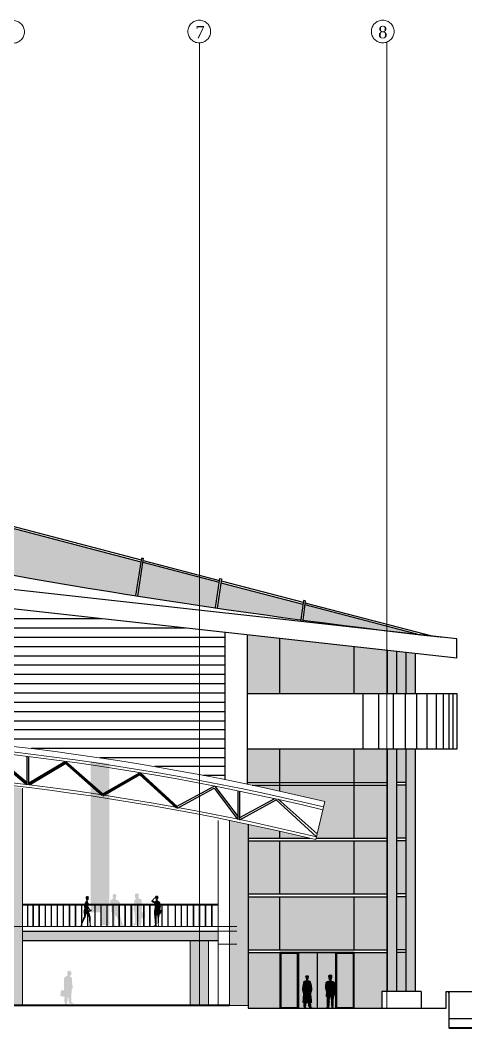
# Model space of a CAD drawing. Header units: metres. Extents: x 2330 to 2661, y 695 to 924.
# Drawn here: x 2543.1 to 2567.1, y 869.2 to 923.4 of the extents above; entities that cross this region are included whole.
import ezdxf

# ---------------------------------------------------------------- set-up
doc = ezdxf.new("R2010")
doc.units = ezdxf.units.M
doc.header["$LTSCALE"] = 20
doc.linetypes.add('ACAD_ISO02W100', pattern=[15, 12, -3])
for name, color, linetype, lineweight in [('ASD 0.70', 141, 'Continuous', 30), ('Aux4', 31, 'Continuous', 20), ('Axis', 254, 'ACAD_ISO02W100', 5), ('Columns', 30, 'Continuous', 40), ('Equipment', 22, 'Continuous', 18), ('People', 254, 'Continuous', 13)]:
    doc.layers.add(name, color=color, linetype=linetype, lineweight=lineweight)
doc.layers.add('Tree and Others', color=74, linetype='Continuous')
doc.styles.add('50TEXTO15', font='romans.shx', dxfattribs={"height": 0.15})

# ---------------------------------------------------------------- blocks, each defined once
blk = doc.blocks.new('*U3')
at = {"linetype": 'Continuous'}
for points in [[(5415, -2764), (5362, -2785), (5478, -2777)], [(5178, -3001), (5121, -3075), (5232, -3034)], [(5232, -3034), (5121, -3075), (5227, -3067)], [(5227, -3067), (5121, -3075), (5300, -3080)], [(5121, -3075), (5138, -3106), (5300, -3080)], [(5300, -3080), (5138, -3106), (5301, -3087)], [(5301, -3087), (5138, -3106), (5615, -3137)], [(5138, -3106), (5166, -3132), (5615, -3137)], [(5166, -3132), (5282, -3190), (5615, -3137)], [(5257, -2913), (5178, -3001), (5262, -2915)], [(5262, -2915), (5178, -3001), (5293, -2935)], [(5293, -2935), (5178, -3001), (5296, -2942)], [(5296, -2942), (5178, -3001), (5232, -3034)], [(5293, -2881), (5262, -2915), (5333, -2885)], [(5333, -2885), (5262, -2915), (5314, -2908)], [(5314, -2908), (5262, -2915), (5333, -2915)], [(5262, -2915), (5293, -2935), (5333, -2915)], [(5290, -3207), (5278, -3280), (5652, -3368)], [(5278, -3280), (5308, -3323), (5652, -3368)], [(5615, -3137), (5282, -3190), (5652, -3368)], [(5282, -3190), (5290, -3207), (5652, -3368)], [(5323, -2869), (5293, -2881), (5332, -2870)], [(5332, -2870), (5293, -2881), (5333, -2878)], [(5333, -2878), (5293, -2881), (5333, -2885)], [(5333, -2915), (5293, -2935), (5311, -2927)], [(5344, -3062), (5301, -3087), (5557, -3079)], [(5557, -3079), (5301, -3087), (5615, -3137)], [(5333, -2915), (5311, -2927), (5334, -2921)], [(5362, -2785), (5332, -2840), (5508, -2824)], [(5508, -2824), (5332, -2840), (5524, -2894)], [(5332, -2840), (5333, -2878), (5524, -2894)], [(5333, -2878), (5333, -2885), (5524, -2894)], [(5333, -2885), (5333, -2911), (5524, -2894)], [(5333, -2885), (5333, -2885), (5524, -2894)], [(5524, -2894), (5333, -2911), (5487, -2944)], [(5333, -2911), (5349, -2942), (5363, -2942)], [(5333, -2911), (5363, -2942), (5487, -2944)], [(5379, -3046), (5344, -3062), (5488, -3051)], [(5488, -3051), (5344, -3062), (5557, -3079)], [(5478, -2777), (5362, -2785), (5508, -2824)], [(5363, -2942), (5371, -2983), (5487, -2944)], [(5487, -2944), (5371, -2983), (5478, -2984)], [(5371, -2983), (5393, -3001), (5478, -2984)], [(5482, -3025), (5379, -3046), (5488, -3051)], [(5382, -3025), (5379, -3046), (5482, -3025)], [(5391, -3022), (5382, -3025), (5482, -3025)], [(5393, -3001), (5391, -3022), (5465, -3003)], [(5465, -3003), (5391, -3022), (5471, -3021)], [(5471, -3021), (5391, -3022), (5482, -3025)], [(5478, -2984), (5393, -3001), (5465, -3003)], [(5524, -2894), (5487, -2944), (5500, -2949)], [(5277, -3602), (5269, -3843), (5671, -3704)], [(5671, -3704), (5269, -3843), (5593, -3798)], [(5593, -3798), (5269, -3843), (5590, -3841)], [(5590, -3841), (5269, -3843), (5572, -3844)], [(5269, -3843), (5296, -3851), (5572, -3844)], [(5309, -3438), (5277, -3602), (5627, -3501)], [(5627, -3501), (5277, -3602), (5628, -3554)], [(5628, -3554), (5277, -3602), (5671, -3704)], [(5572, -3844), (5296, -3851), (5451, -3858)], [(5296, -3851), (5409, -3861), (5451, -3858)], [(5296, -3851), (5301, -4027), (5409, -3861)], [(5409, -3861), (5301, -4027), (5394, -4013)], [(5308, -3323), (5309, -3438), (5652, -3368)], [(5652, -3368), (5309, -3438), (5638, -3434)], [(5638, -3434), (5309, -3438), (5627, -3501)], [(5451, -3858), (5409, -3861), (5435, -3863)], [(5572, -3844), (5451, -3858), (5556, -3958)], [(5451, -3858), (5469, -4008), (5556, -3958)], [(5671, -3704), (5593, -3798), (5658, -3730)], [(5658, -3730), (5593, -3798), (5615, -3800)], [(5629, -3534), (5628, -3554), (5669, -3552)], [(5669, -3552), (5628, -3554), (5671, -3704)], [(5296, -4401), (5266, -4426), (5379, -4409)], [(5379, -4409), (5266, -4426), (5376, -4434)], [(5323, -4367), (5296, -4401), (5373, -4393)], [(5373, -4393), (5296, -4401), (5379, -4397)], [(5379, -4397), (5296, -4401), (5379, -4409)], [(5394, -4013), (5301, -4027), (5387, -4051)], [(5301, -4027), (5312, -4073), (5387, -4051)], [(5387, -4051), (5312, -4073), (5398, -4125)], [(5312, -4073), (5323, -4367), (5398, -4125)], [(5398, -4125), (5323, -4367), (5392, -4208)], [(5392, -4208), (5323, -4367), (5366, -4324)], [(5366, -4324), (5323, -4367), (5373, -4393)], [(5556, -3958), (5469, -4008), (5554, -4011)], [(5469, -4008), (5471, -4064), (5554, -4011)], [(5554, -4011), (5471, -4064), (5548, -4101)], [(5471, -4064), (5473, -4112), (5548, -4101)], [(5484, -4404), (5471, -4447), (5557, -4449)], [(5548, -4101), (5473, -4112), (5553, -4203)], [(5473, -4112), (5473, -4184), (5553, -4203)], [(5473, -4184), (5482, -4304), (5553, -4203)], [(5553, -4203), (5482, -4304), (5533, -4341)], [(5482, -4304), (5489, -4366), (5533, -4341)], [(5489, -4366), (5484, -4404), (5536, -4384)], [(5536, -4384), (5484, -4404), (5557, -4449)], [(5533, -4341), (5489, -4366), (5536, -4384)], [(5266, -4426), (5206, -4458), (5342, -4449)], [(5342, -4449), (5206, -4458), (5311, -4451)], [(5311, -4451), (5206, -4458), (5291, -4474)], [(5206, -4458), (5206, -4473), (5291, -4474)], [(5206, -4473), (5266, -4479), (5291, -4474)], [(5266, -4426), (5342, -4449), (5376, -4434)], [(5342, -4449), (5341, -4474), (5349, -4476)], [(5341, -4474), (5344, -4476), (5349, -4476)], [(5376, -4434), (5342, -4449), (5349, -4476)], [(5471, -4447), (5487, -4479), (5557, -4449)], [(5557, -4449), (5487, -4479), (5549, -4475)]]:
    blk.add_solid(points, dxfattribs=at)
blk = doc.blocks.new('*U5')
at = {"linetype": 'Continuous'}
for points in [[(2754, -5490), (2743, -5569), (2958, -5514)], [(2958, -5514), (2743, -5569), (3047, -5703)], [(2809, -5357), (2754, -5490), (2960, -5361)], [(2960, -5361), (2754, -5490), (3002, -5462)], [(3002, -5462), (2754, -5490), (2986, -5488)], [(2986, -5488), (2754, -5490), (2958, -5514)], [(2846, -5280), (2809, -5357), (2854, -5281)], [(2854, -5281), (2809, -5357), (2934, -5291)], [(2934, -5291), (2809, -5357), (2960, -5361)], [(2841, -5079), (2826, -5099), (2993, -5100)], [(2826, -5099), (2828, -5158), (2993, -5100)], [(2993, -5100), (2828, -5158), (2987, -5104)], [(2987, -5104), (2828, -5158), (2987, -5130)], [(2987, -5130), (2828, -5158), (2982, -5138)], [(2982, -5138), (2828, -5158), (2989, -5152)], [(2989, -5152), (2828, -5158), (2978, -5237)], [(2828, -5158), (2872, -5243), (2978, -5237)], [(2855, -5066), (2841, -5079), (2996, -5070)], [(2996, -5070), (2841, -5079), (2993, -5100)], [(2872, -5243), (2854, -5281), (2945, -5245)], [(2945, -5245), (2854, -5281), (2934, -5291)], [(2901, -5041), (2855, -5066), (2950, -5054)], [(2950, -5054), (2855, -5066), (2996, -5070)], [(2978, -5237), (2872, -5243), (2945, -5245)], [(2968, -5054), (2950, -5054), (2996, -5070)], [(2740, -5875), (2731, -5923), (3045, -5916)], [(3045, -5916), (2731, -5923), (3033, -5920)], [(3033, -5920), (2731, -5923), (2903, -5939)], [(2731, -5923), (2745, -5926), (2878, -5939)], [(2731, -5923), (2878, -5939), (2903, -5939)], [(2738, -5759), (2734, -5840), (2984, -5767)], [(2984, -5767), (2734, -5840), (2997, -5831)], [(2997, -5831), (2734, -5840), (3020, -5873)], [(2734, -5840), (2740, -5875), (3020, -5873)], [(2769, -5657), (2738, -5759), (2957, -5673)], [(2957, -5673), (2738, -5759), (2984, -5767)], [(3020, -5873), (2740, -5875), (3045, -5916)], [(2743, -5569), (2769, -5657), (2957, -5673)], [(2743, -5569), (2957, -5673), (3047, -5703)], [(2745, -5926), (2749, -5970), (2878, -5939)], [(2878, -5939), (2749, -5970), (2833, -6097)], [(2749, -5970), (2749, -6076), (2833, -6097)], [(3033, -5920), (2903, -5939), (3057, -6001)], [(2903, -5939), (2999, -6123), (3057, -6001)], [(2957, -5673), (2981, -5703), (3047, -5703)], [(2981, -5703), (3004, -5730), (3042, -5709)], [(2981, -5703), (2998, -5734), (3004, -5730)], [(3047, -5703), (2981, -5703), (3042, -5709)], [(3014, -5754), (2984, -5767), (3143, -5790)], [(2984, -5767), (2997, -5831), (3143, -5790)], [(3143, -5790), (2997, -5831), (3008, -5833)], [(2997, -5831), (3003, -5835), (3008, -5833)], [(3057, -6001), (2999, -6123), (3083, -6109)], [(3042, -5709), (3004, -5730), (3067, -5733)], [(3004, -5730), (3014, -5754), (3067, -5733)], [(3067, -5733), (3014, -5754), (3143, -5790)], [(3112, -5710), (3067, -5733), (3143, -5790)], [(2594, -6476), (2575, -6533), (2609, -6500)], [(2609, -6500), (2575, -6533), (2580, -6537)], [(2608, -6454), (2594, -6476), (2659, -6473)], [(2659, -6473), (2594, -6476), (2660, -6475)], [(2660, -6475), (2594, -6476), (2609, -6500)], [(2614, -6454), (2608, -6454), (2659, -6473)], [(2660, -6475), (2609, -6500), (2672, -6535)], [(2609, -6500), (2627, -6520), (2672, -6535)], [(2647, -6389), (2614, -6454), (2676, -6418)], [(2676, -6418), (2614, -6454), (2659, -6473)], [(2627, -6520), (2648, -6567), (2672, -6535)], [(2679, -6238), (2647, -6389), (2676, -6418)], [(2803, -6146), (2679, -6238), (2676, -6418)], [(2707, -6143), (2679, -6238), (2803, -6146)], [(2749, -6076), (2707, -6143), (2833, -6097)], [(2833, -6097), (2707, -6143), (2818, -6133)], [(2818, -6133), (2707, -6143), (2803, -6146)], [(2999, -6123), (2993, -6201), (3079, -6175)], [(3079, -6175), (2993, -6201), (3079, -6409)], [(2993, -6201), (3000, -6269), (3079, -6409)], [(3083, -6109), (2999, -6123), (3079, -6175)], [(3000, -6269), (3031, -6417), (3079, -6409)], [(3036, -6485), (3026, -6521), (3086, -6491)], [(3086, -6491), (3026, -6521), (3095, -6494)], [(3095, -6494), (3026, -6521), (3099, -6502)], [(3099, -6502), (3026, -6521), (3119, -6545)], [(3026, -6521), (3026, -6530), (3119, -6545)], [(3026, -6530), (3057, -6535), (3119, -6545)], [(3079, -6409), (3031, -6417), (3086, -6491)], [(3031, -6417), (3036, -6485), (3086, -6491)], [(2672, -6535), (2648, -6567), (2712, -6566)], [(2712, -6566), (2648, -6567), (2712, -6575)], [(2648, -6567), (2669, -6571), (2712, -6575)], [(3057, -6535), (3095, -6572), (3119, -6545)], [(3119, -6545), (3095, -6572), (3167, -6569)], [(3167, -6569), (3095, -6572), (3168, -6578)], [(3095, -6572), (3132, -6576), (3168, -6578)]]:
    blk.add_solid(points, dxfattribs=at)
blk = doc.blocks.new('*U2')
at = {"linetype": 'Continuous'}
for points in [[(8832, -3251), (8815, -3289), (8956, -3265)], [(8956, -3265), (8815, -3289), (8961, -3314)], [(8815, -3289), (8821, -3322), (8961, -3314)], [(8961, -3314), (8821, -3322), (8954, -3352)], [(8821, -3322), (8824, -3350), (8954, -3352)], [(8877, -3232), (8832, -3251), (8937, -3240)], [(8937, -3240), (8832, -3251), (8956, -3265)], [(8729, -3501), (8710, -3655), (9100, -3641)], [(9100, -3641), (8710, -3655), (9101, -3725)], [(8710, -3655), (8721, -3719), (9101, -3725)], [(8773, -3458), (8729, -3501), (9012, -3461)], [(9012, -3461), (8729, -3501), (9064, -3497)], [(9064, -3497), (8729, -3501), (9100, -3641)], [(8844, -3440), (8773, -3458), (8938, -3441)], [(8938, -3441), (8773, -3458), (9012, -3461)], [(8824, -3350), (8828, -3368), (8954, -3352)], [(8954, -3352), (8828, -3368), (8941, -3394)], [(8828, -3368), (8843, -3400), (8941, -3394)], [(8941, -3394), (8843, -3400), (8924, -3413)], [(8843, -3400), (8869, -3422), (8924, -3413)], [(8845, -3425), (8844, -3440), (8938, -3441)], [(8869, -3422), (8845, -3425), (8938, -3441)], [(8924, -3413), (8869, -3422), (8938, -3441)], [(8721, -3719), (8735, -3752), (9101, -3725)], [(9101, -3725), (8735, -3752), (9087, -3865)], [(8735, -3752), (8747, -3807), (9087, -3865)], [(8747, -3807), (8740, -3972), (9087, -3865)], [(9087, -3865), (8740, -3972), (9081, -3868)], [(9081, -3868), (8740, -3972), (9088, -3887)], [(9088, -3887), (8740, -3972), (9028, -3926)], [(9028, -3926), (8740, -3972), (8891, -3979)], [(8740, -3972), (8766, -3977), (8891, -3979)], [(8766, -3977), (8880, -3983), (8891, -3979)], [(8766, -3977), (8771, -4088), (8880, -3983)], [(8880, -3983), (8771, -4088), (8887, -3984)], [(8887, -3984), (8771, -4088), (8874, -4079)], [(9028, -3926), (8891, -3979), (9009, -4044)], [(8891, -3979), (8911, -4074), (9009, -4044)], [(9088, -3887), (9028, -3926), (9080, -3926)], [(8737, -4337), (8682, -4358), (8858, -4343)], [(8858, -4343), (8682, -4358), (8852, -4368)], [(8780, -4308), (8737, -4337), (8855, -4317)], [(8855, -4317), (8737, -4337), (8859, -4319)], [(8859, -4319), (8737, -4337), (8861, -4328)], [(8861, -4328), (8737, -4337), (8858, -4343)], [(8771, -4119), (8768, -4302), (8877, -4149)], [(8877, -4149), (8768, -4302), (8873, -4201)], [(8873, -4201), (8768, -4302), (8864, -4293)], [(8864, -4293), (8768, -4302), (8855, -4317)], [(8768, -4302), (8780, -4308), (8855, -4317)], [(8874, -4079), (8771, -4088), (8876, -4102)], [(8771, -4088), (8771, -4119), (8876, -4102)], [(8876, -4102), (8771, -4119), (8877, -4149)], [(9009, -4044), (8911, -4074), (9007, -4079)], [(8911, -4074), (8913, -4108), (9007, -4079)], [(9007, -4079), (8913, -4108), (9002, -4134)], [(8913, -4108), (8916, -4138), (9002, -4134)], [(8925, -4322), (8913, -4348), (9010, -4352)], [(9002, -4134), (8916, -4138), (9007, -4197)], [(8916, -4138), (8916, -4183), (9007, -4197)], [(8916, -4183), (8931, -4298), (9007, -4197)], [(8916, -4183), (8922, -4299), (8931, -4298)], [(8931, -4298), (8925, -4322), (9003, -4299)], [(9003, -4299), (8925, -4322), (8991, -4311)], [(8991, -4311), (8925, -4322), (9010, -4352)], [(9007, -4197), (8931, -4298), (9003, -4299)], [(8682, -4358), (8682, -4366), (8761, -4367)], [(8682, -4358), (8761, -4367), (8824, -4367)], [(8682, -4358), (8824, -4367), (8852, -4368)], [(8682, -4366), (8738, -4370), (8761, -4367)], [(8761, -4367), (8773, -4368), (8824, -4367)], [(8824, -4367), (8773, -4368), (8824, -4370)], [(8824, -4367), (8827, -4368), (8852, -4368)], [(8913, -4348), (8928, -4367), (9010, -4352)], [(9010, -4352), (8928, -4367), (9002, -4368)]]:
    blk.add_solid(points, dxfattribs=at)
blk = doc.blocks.new('*U4')
at = {"linetype": 'Continuous'}
for points in [[(8057, -2615), (8055, -2656), (8225, -2638)], [(8225, -2638), (8055, -2656), (8225, -2698)], [(8089, -2608), (8057, -2615), (8225, -2638)], [(8138, -2606), (8089, -2608), (8225, -2638)], [(7885, -3172), (7858, -3348), (8409, -3383)], [(7936, -2911), (7885, -3172), (8356, -3028)], [(8356, -3028), (7885, -3172), (8386, -3149)], [(8386, -3149), (7885, -3172), (8409, -3383)], [(8064, -2879), (7936, -2911), (8314, -2907)], [(8314, -2907), (7936, -2911), (8356, -3028)], [(8003, -2676), (8002, -2686), (8225, -2698)], [(8002, -2686), (8045, -2701), (8225, -2698)], [(8016, -2665), (8003, -2676), (8225, -2698)], [(8055, -2656), (8016, -2665), (8225, -2698)], [(8225, -2698), (8045, -2701), (8215, -2703)], [(8045, -2701), (8048, -2772), (8215, -2703)], [(8215, -2703), (8048, -2772), (8223, -2729)], [(8223, -2729), (8048, -2772), (8221, -2750)], [(8221, -2750), (8048, -2772), (8210, -2770)], [(8210, -2770), (8048, -2772), (8184, -2839)], [(8048, -2772), (8081, -2847), (8184, -2839)], [(8081, -2847), (8064, -2879), (8196, -2879)], [(8196, -2879), (8064, -2879), (8314, -2907)], [(8184, -2839), (8081, -2847), (8196, -2879)], [(7858, -3348), (7877, -3445), (8409, -3383)], [(8409, -3383), (7877, -3445), (8349, -3556)], [(7877, -3445), (7921, -3585), (8349, -3556)], [(7921, -3585), (7900, -3758), (8358, -3674)], [(8358, -3674), (7900, -3758), (8398, -4058)], [(8349, -3556), (7921, -3585), (8358, -3674)], [(7900, -3758), (7881, -4058), (8398, -4058)], [(8398, -4058), (7881, -4058), (7938, -4059)], [(8398, -4058), (7938, -4059), (8339, -4075)], [(7938, -4059), (8167, -4079), (8339, -4075)], [(7938, -4059), (8102, -4083), (8167, -4079)], [(7938, -4059), (7939, -4282), (8102, -4083)], [(8102, -4083), (7939, -4282), (7962, -4282)], [(8102, -4083), (7962, -4282), (8071, -4290)], [(8339, -4075), (8167, -4079), (8361, -4282)], [(8167, -4079), (8225, -4285), (8361, -4282)], [(8167, -4079), (8192, -4287), (8225, -4285)], [(7962, -4282), (7946, -4338), (8071, -4290)], [(8071, -4290), (7946, -4338), (8075, -4326)], [(8075, -4326), (7946, -4338), (8075, -4370)], [(7946, -4338), (7948, -4372), (8075, -4370)], [(8225, -4285), (8217, -4368), (8374, -4366)], [(8374, -4366), (8217, -4368), (8282, -4368)], [(8361, -4282), (8225, -4285), (8459, -4329)], [(8225, -4285), (8374, -4366), (8459, -4329)], [(8459, -4329), (8374, -4366), (8469, -4368)]]:
    blk.add_solid(points, dxfattribs=at)

msp = doc.modelspace()

# ---------------------------------------------------------------- hatches: boundary and pattern name
h = msp.add_hatch(color=256)
h.set_gradient(color1=(0, 0, 255), color2=(0, 114, 153), tint=1)
h.paths.add_polyline_path([(2527.29, 897.19), (2523.284, 895.795), (2527.29, 895.697)])
h.paths.add_polyline_path([(2531.964, 898.817), (2527.39, 897.224), (2527.39, 895.695), (2531.964, 895.583)])
h.paths.add_polyline_path([(2539.657, 896.866), (2532.064, 898.857), (2532.064, 895.581, 0.004892), (2539.155, 894.183)])
h.paths.add_polyline_path([(2539.754, 896.841), (2539.253, 894.165, 0.00692), (2549.327, 892.428), (2549.617, 894.255)])
h.paths.add_polyline_path([(2553.815, 893.155), (2549.714, 894.23), (2549.426, 892.412, 0.002867), (2553.614, 891.775)])
h.paths.add_polyline_path([(2553.913, 893.129), (2553.712, 891.761, 0.003071), (2558.206, 891.134), (2558.318, 891.974)])
h.paths.add_polyline_path([(2558.415, 891.949), (2558.305, 891.12, 0.004248), (2564.532, 890.345)])
h = msp.add_hatch(color=256)
h.set_gradient(color1=(0, 0, 255), color2=(0, 114, 153), tint=1)
h.paths.add_polyline_path([(2563.847, 889.367), (2563.347, 889.422), (2563.347, 887.175), (2563.847, 887.175)])
h.paths.add_polyline_path([(2562.847, 889.478), (2561.076, 889.675), (2561.076, 887.175), (2562.847, 887.175)])
h.paths.add_polyline_path([(2561.076, 889.675), (2557.076, 890.12), (2557.076, 887.175), (2561.076, 887.175)])
h.paths.add_polyline_path([(2557.076, 890.12), (2555.334, 890.314), (2555.334, 887.175), (2557.076, 887.175)])
h = msp.add_hatch(color=256)
h.set_gradient(color1=(0, 0, 255), color2=(0, 114, 153), tint=1)
h.paths.add_polyline_path([(2557.076, 884.175), (2555.334, 884.175), (2555.334, 882.392), (2557.076, 882.392)])
h.paths.add_polyline_path([(2561.076, 884.175), (2557.076, 884.175), (2557.076, 882.392), (2561.076, 882.392)])
h.paths.add_polyline_path([(2562.847, 884.175), (2561.076, 884.175), (2561.076, 882.392), (2562.847, 882.392)])
h.paths.add_polyline_path([(2563.847, 884.175), (2563.347, 884.175), (2563.347, 882.392), (2563.847, 882.392)])
h.paths.add_polyline_path([(2561.076, 882.242), (2557.076, 882.242), (2557.076, 881.92, -0.004422), (2559.5, 881.36), (2559.027, 879.392), (2561.076, 879.392)])
h.paths.add_polyline_path([(2557.076, 882.242), (2555.588, 882.242, -0.002705), (2557.076, 881.92)])
h.paths.add_polyline_path([(2555.383, 880.139), (2555.383, 879.392), (2557.076, 879.392), (2557.076, 879.768, 0.003125)])
h.paths.add_polyline_path([(2557.076, 879.768), (2557.076, 879.392), (2558.701, 879.392, 0.003009)])
h.paths.add_polyline_path([(2562.847, 882.242), (2561.076, 882.242), (2561.076, 879.392), (2562.847, 879.392)])
h.paths.add_polyline_path([(2563.847, 882.242), (2563.347, 882.242), (2563.347, 879.392), (2563.847, 879.392)])
h.paths.add_polyline_path([(2557.076, 879.242), (2555.383, 879.242), (2555.383, 876.392), (2557.076, 876.392)])
h.paths.add_polyline_path([(2557.076, 876.242), (2555.383, 876.242), (2555.383, 873.392), (2557.076, 873.392)])
h.paths.add_polyline_path([(2561.076, 876.242), (2557.076, 876.242), (2557.076, 873.392), (2561.076, 873.392)])
h.paths.add_polyline_path([(2561.076, 879.242), (2557.076, 879.242), (2557.076, 876.392), (2561.076, 876.392)])
h.paths.add_polyline_path([(2562.847, 879.242), (2561.076, 879.242), (2561.076, 876.392), (2562.847, 876.392)])
h.paths.add_polyline_path([(2562.847, 876.242), (2561.076, 876.242), (2561.076, 873.392), (2562.847, 873.392)])
h.paths.add_polyline_path([(2563.847, 879.242), (2563.347, 879.242), (2563.347, 876.392), (2563.847, 876.392)])
h.paths.add_polyline_path([(2563.847, 876.242), (2563.347, 876.242), (2563.347, 873.392), (2563.847, 873.392)])
h.paths.add_polyline_path([(2563.847, 873.242), (2563.347, 873.242), (2563.347, 871.142), (2563.847, 871.142)])
h.paths.add_polyline_path([(2561.026, 873.192), (2560.126, 873.192), (2560.126, 870.292), (2561.026, 870.292)])
h.paths.add_polyline_path([(2560.076, 873.242), (2559.076, 873.242), (2559.076, 870.242), (2560.076, 870.242)])
h.paths.add_polyline_path([(2559.076, 873.242), (2558.076, 873.242), (2558.076, 870.242), (2559.076, 870.242)])
h.paths.add_polyline_path([(2558.026, 873.192), (2557.126, 873.192), (2557.126, 870.292), (2558.026, 870.292)])
h.paths.add_polyline_path([(2557.076, 873.242), (2555.383, 873.242), (2555.383, 870.392), (2555.383, 870.242), (2557.076, 870.242)])
h.paths.add_polyline_path([(2562.847, 873.242), (2561.076, 873.242), (2561.076, 870.242), (2562.547, 870.242), (2562.547, 871.142), (2562.847, 871.142)])
at = {"layer": 'People', "linetype": 'Continuous'}
for points in [[(2548.254, 876.119), (2548.253, 876.135), (2548.263, 876.141), (2548.27, 876.156), (2548.274, 876.165), (2548.275, 876.176), (2548.277, 876.185), (2548.277, 876.199), (2548.28, 876.208), (2548.285, 876.218), (2548.285, 876.228), (2548.285, 876.242), (2548.282, 876.249), (2548.286, 876.26), (2548.291, 876.272), (2548.288, 876.283), (2548.291, 876.294), (2548.296, 876.31), (2548.293, 876.322), (2548.287, 876.338), (2548.28, 876.351), (2548.264, 876.372), (2548.255, 876.38), (2548.235, 876.39), (2548.225, 876.393), (2548.214, 876.395), (2548.198, 876.395), (2548.188, 876.394), (2548.178, 876.392), (2548.163, 876.387), (2548.154, 876.383), (2548.133, 876.373), (2548.123, 876.366), (2548.112, 876.35), (2548.108, 876.331), (2548.108, 876.324), (2548.109, 876.317), (2548.101, 876.31), (2548.102, 876.296), (2548.107, 876.284), (2548.105, 876.284), (2548.094, 876.274), (2548.097, 876.254), (2548.101, 876.24), (2548.104, 876.232), (2548.109, 876.219), (2548.118, 876.204), (2548.125, 876.202), (2548.128, 876.192), (2548.131, 876.185), (2548.13, 876.175), (2548.136, 876.165), (2548.137, 876.159), (2548.134, 876.147), (2548.129, 876.149), (2548.118, 876.14), (2548.11, 876.136), (2548.1, 876.129), (2548.071, 876.113), (2548.018, 876.08), (2547.979, 876.054), (2547.971, 876.026), (2547.964, 875.958), (2547.966, 875.921), (2547.976, 875.888), (2547.995, 875.854), (2548.019, 875.805), (2548.029, 875.765), (2548.036, 875.706), (2548.036, 875.427), (2548.046, 875.424), (2548.059, 875.402), (2548.089, 875.179), (2548.102, 875.046), (2548.106, 874.863), (2548.119, 874.717), (2548.121, 874.725), (2548.118, 874.71), (2548.117, 874.679), (2548.117, 874.668), (2548.122, 874.663), (2548.138, 874.645), (2548.146, 874.645), (2548.17, 874.645), (2548.178, 874.64), (2548.196, 874.634), (2548.222, 874.627), (2548.237, 874.627), (2548.252, 874.628), (2548.277, 874.633), (2548.283, 874.637), (2548.285, 874.645), (2548.275, 874.679), (2548.256, 874.686), (2548.251, 874.691), (2548.227, 874.727), (2548.213, 874.743), (2548.202, 874.843), (2548.214, 874.924), (2548.219, 875.01), (2548.223, 875.103), (2548.241, 875.175), (2548.267, 875.266), (2548.272, 875.256), (2548.302, 875.196), (2548.333, 875.145), (2548.482, 874.727), (2548.476, 874.715), (2548.474, 874.706), (2548.473, 874.694), (2548.473, 874.675), (2548.476, 874.661), (2548.48, 874.653), (2548.492, 874.65), (2548.505, 874.649), (2548.52, 874.649), (2548.52, 874.656), (2548.525, 874.656), (2548.537, 874.656), (2548.549, 874.654), (2548.565, 874.653), (2548.579, 874.65), (2548.596, 874.648), (2548.656, 874.64), (2548.68, 874.639), (2548.694, 874.64), (2548.724, 874.643), (2548.754, 874.649), (2548.766, 874.651), (2548.774, 874.662), (2548.766, 874.681), (2548.746, 874.681), (2548.728, 874.682), (2548.703, 874.687), (2548.679, 874.695), (2548.664, 874.704), (2548.649, 874.716), (2548.63, 874.738), (2548.629, 874.764), (2548.541, 875.045), (2548.54, 875.054), (2548.538, 875.079), (2548.505, 875.228), (2548.497, 875.25), (2548.472, 875.34), (2548.464, 875.386), (2548.462, 875.426), (2548.397, 875.719), (2548.398, 875.715), (2548.41, 875.724), (2548.419, 875.733), (2548.424, 875.745), (2548.43, 875.75), (2548.473, 875.776), (2548.524, 875.804), (2548.531, 875.848), (2548.525, 875.86), (2548.513, 875.876), (2548.49, 875.912), (2548.49, 875.929), (2548.437, 875.97), (2548.435, 875.997), (2548.404, 876.036), (2548.262, 876.102), (2548.26, 876.107)], [(2549.3, 876.342), (2549.296, 876.361), (2549.316, 876.395), (2549.335, 876.407), (2549.364, 876.416), (2549.376, 876.418), (2549.405, 876.419), (2549.421, 876.419), (2549.457, 876.406), (2549.475, 876.389), (2549.483, 876.378), (2549.503, 876.326), (2549.507, 876.288), (2549.505, 876.276), (2549.496, 876.241), (2549.497, 876.236), (2549.485, 876.201), (2549.484, 876.192), (2549.502, 876.172), (2549.516, 876.156), (2549.53, 876.142), (2549.549, 876.127), (2549.564, 876.122), (2549.574, 876.121), (2549.608, 876.115), (2549.63, 876.096), (2549.649, 876.058), (2549.663, 876.006), (2549.664, 875.986), (2549.665, 875.943), (2549.664, 875.92), (2549.666, 875.879), (2549.673, 875.833), (2549.675, 875.787), (2549.675, 875.729), (2549.674, 875.666), (2549.672, 875.605), (2549.67, 875.552), (2549.667, 875.514), (2549.666, 875.498), (2549.659, 875.495), (2549.666, 875.444), (2549.685, 875.409), (2549.753, 875.418), (2549.827, 875.407), (2549.855, 875.123), (2549.785, 875.103), (2549.722, 875.087), (2549.677, 875.077), (2549.633, 875.071), (2549.641, 875.009), (2549.65, 874.943), (2549.653, 874.911), (2549.655, 874.882), (2549.644, 874.812), (2549.638, 874.785), (2549.62, 874.716), (2549.615, 874.702), (2549.603, 874.67), (2549.59, 874.649), (2549.573, 874.636), (2549.543, 874.63), (2549.503, 874.632), (2549.482, 874.646), (2549.486, 874.667), (2549.496, 874.686), (2549.511, 874.715), (2549.499, 874.768), (2549.493, 874.814), (2549.489, 874.854), (2549.486, 874.899), (2549.483, 874.945), (2549.481, 874.989), (2549.48, 875.026), (2549.481, 875.052), (2549.442, 875.056), (2549.437, 875.003), (2549.428, 874.929), (2549.426, 874.894), (2549.423, 874.866), (2549.418, 874.805), (2549.414, 874.777), (2549.408, 874.743), (2549.406, 874.74), (2549.383, 874.725), (2549.339, 874.718), (2549.302, 874.717), (2549.272, 874.706), (2549.258, 874.703), (2549.24, 874.702), (2549.214, 874.703), (2549.193, 874.703), (2549.183, 874.703), (2549.179, 874.724), (2549.189, 874.738), (2549.213, 874.75), (2549.249, 874.765), (2549.275, 874.794), (2549.29, 874.82), (2549.302, 874.851), (2549.298, 874.909), (2549.294, 874.993), (2549.292, 875.034), (2549.291, 875.07), (2549.292, 875.123), (2549.287, 875.211), (2549.282, 875.265), (2549.278, 875.32), (2549.274, 875.373), (2549.268, 875.457), (2549.241, 875.493), (2549.221, 875.547), (2549.219, 875.582), (2549.218, 875.633), (2549.239, 875.67), (2549.244, 875.731), (2549.254, 875.85), (2549.26, 875.906), (2549.258, 875.982), (2549.26, 876.018), (2549.27, 876.067), (2549.295, 876.081), (2549.321, 876.096), (2549.353, 876.121), (2549.357, 876.18), (2549.352, 876.183), (2549.307, 876.18), (2549.296, 876.181), (2549.291, 876.2), (2549.293, 876.215), (2549.296, 876.222), (2549.295, 876.258), (2549.296, 876.265), (2549.298, 876.303)], [(2545.872, 872.182), (2545.877, 872.202), (2545.856, 872.238), (2545.836, 872.251), (2545.806, 872.26), (2545.793, 872.262), (2545.763, 872.263), (2545.746, 872.263), (2545.709, 872.25), (2545.689, 872.231), (2545.681, 872.22), (2545.66, 872.166), (2545.656, 872.126), (2545.658, 872.113), (2545.668, 872.077), (2545.667, 872.072), (2545.679, 872.036), (2545.68, 872.026), (2545.661, 872.005), (2545.647, 871.989), (2545.632, 871.974), (2545.612, 871.958), (2545.597, 871.953), (2545.586, 871.952), (2545.551, 871.946), (2545.528, 871.925), (2545.508, 871.886), (2545.493, 871.832), (2545.492, 871.811), (2545.492, 871.766), (2545.492, 871.742), (2545.49, 871.699), (2545.483, 871.652), (2545.481, 871.603), (2545.481, 871.543), (2545.482, 871.477), (2545.484, 871.413), (2545.486, 871.358), (2545.489, 871.318), (2545.491, 871.301), (2545.497, 871.298), (2545.49, 871.245), (2545.471, 871.209), (2545.4, 871.218), (2545.323, 871.207), (2545.293, 870.909), (2545.366, 870.889), (2545.432, 870.872), (2545.479, 870.862), (2545.525, 870.856), (2545.516, 870.791), (2545.506, 870.723), (2545.503, 870.688), (2545.502, 870.658), (2545.513, 870.585), (2545.519, 870.558), (2545.538, 870.485), (2545.543, 870.47), (2545.556, 870.437), (2545.569, 870.416), (2545.587, 870.401), (2545.618, 870.395), (2545.66, 870.397), (2545.682, 870.412), (2545.679, 870.434), (2545.668, 870.454), (2545.652, 870.484), (2545.665, 870.539), (2545.671, 870.588), (2545.675, 870.629), (2545.678, 870.676), (2545.681, 870.724), (2545.683, 870.77), (2545.684, 870.808), (2545.683, 870.836), (2545.724, 870.84), (2545.73, 870.784), (2545.738, 870.707), (2545.741, 870.671), (2545.744, 870.642), (2545.75, 870.578), (2545.753, 870.549), (2545.76, 870.514), (2545.762, 870.51), (2545.786, 870.494), (2545.832, 870.487), (2545.87, 870.486), (2545.901, 870.475), (2545.916, 870.472), (2545.935, 870.471), (2545.962, 870.471), (2545.984, 870.472), (2545.994, 870.472), (2545.999, 870.494), (2545.988, 870.508), (2545.963, 870.521), (2545.925, 870.536), (2545.899, 870.567), (2545.882, 870.594), (2545.87, 870.626), (2545.874, 870.686), (2545.879, 870.774), (2545.88, 870.817), (2545.881, 870.855), (2545.88, 870.91), (2545.886, 871.002), (2545.891, 871.058), (2545.895, 871.116), (2545.9, 871.171), (2545.906, 871.258), (2545.934, 871.296), (2545.955, 871.353), (2545.957, 871.389), (2545.958, 871.442), (2545.936, 871.481), (2545.93, 871.545), (2545.92, 871.669), (2545.914, 871.727), (2545.916, 871.807), (2545.914, 871.844), (2545.904, 871.895), (2545.877, 871.91), (2545.851, 871.926), (2545.817, 871.952), (2545.812, 872.014), (2545.818, 872.017), (2545.865, 872.014), (2545.877, 872.015), (2545.881, 872.035), (2545.88, 872.05), (2545.877, 872.057), (2545.877, 872.095), (2545.876, 872.102), (2545.874, 872.142)], [(2556.409, 872.01), (2556.414, 872.031), (2556.393, 872.066), (2556.373, 872.079), (2556.343, 872.088), (2556.33, 872.09), (2556.3, 872.091), (2556.283, 872.091), (2556.246, 872.078), (2556.227, 872.06), (2556.218, 872.048), (2556.197, 871.994), (2556.194, 871.954), (2556.195, 871.941), (2556.205, 871.905), (2556.204, 871.9), (2556.216, 871.864), (2556.217, 871.854), (2556.199, 871.833), (2556.184, 871.817), (2556.17, 871.802), (2556.149, 871.787), (2556.134, 871.781), (2556.124, 871.78), (2556.088, 871.774), (2556.066, 871.753), (2556.046, 871.714), (2556.031, 871.66), (2556.029, 871.639), (2556.029, 871.594), (2556.029, 871.57), (2556.027, 871.527), (2556.02, 871.48), (2556.018, 871.432), (2556.018, 871.371), (2556.019, 871.305), (2556.021, 871.242), (2556.024, 871.186), (2556.026, 871.147), (2556.028, 871.13), (2556.035, 871.126), (2556.027, 871.073), (2556.008, 871.037), (2555.937, 871.046), (2555.86, 871.035), (2555.83, 870.738), (2555.903, 870.717), (2555.969, 870.7), (2556.016, 870.691), (2556.062, 870.684), (2556.053, 870.619), (2556.044, 870.551), (2556.041, 870.517), (2556.039, 870.486), (2556.05, 870.413), (2556.057, 870.386), (2556.075, 870.313), (2556.08, 870.298), (2556.094, 870.265), (2556.106, 870.244), (2556.125, 870.229), (2556.155, 870.224), (2556.198, 870.225), (2556.22, 870.24), (2556.216, 870.262), (2556.205, 870.282), (2556.189, 870.312), (2556.202, 870.367), (2556.208, 870.416), (2556.212, 870.457), (2556.216, 870.504), (2556.218, 870.552), (2556.221, 870.598), (2556.221, 870.637), (2556.221, 870.664), (2556.261, 870.668), (2556.267, 870.612), (2556.275, 870.535), (2556.279, 870.499), (2556.281, 870.47), (2556.287, 870.406), (2556.29, 870.377), (2556.297, 870.342), (2556.299, 870.338), (2556.323, 870.322), (2556.369, 870.315), (2556.408, 870.314), (2556.439, 870.303), (2556.453, 870.3), (2556.473, 870.299), (2556.499, 870.299), (2556.521, 870.3), (2556.532, 870.3), (2556.536, 870.322), (2556.525, 870.336), (2556.5, 870.349), (2556.462, 870.364), (2556.436, 870.395), (2556.42, 870.422), (2556.408, 870.454), (2556.412, 870.514), (2556.416, 870.602), (2556.418, 870.646), (2556.419, 870.683), (2556.417, 870.738), (2556.423, 870.83), (2556.428, 870.886), (2556.433, 870.944), (2556.437, 870.999), (2556.443, 871.086), (2556.472, 871.125), (2556.492, 871.181), (2556.494, 871.218), (2556.496, 871.27), (2556.474, 871.309), (2556.468, 871.373), (2556.458, 871.497), (2556.451, 871.555), (2556.454, 871.635), (2556.451, 871.672), (2556.441, 871.723), (2556.415, 871.739), (2556.388, 871.754), (2556.354, 871.78), (2556.35, 871.842), (2556.355, 871.845), (2556.402, 871.842), (2556.414, 871.843), (2556.419, 871.863), (2556.417, 871.879), (2556.414, 871.885), (2556.415, 871.923), (2556.414, 871.93), (2556.411, 871.97)]]:
    msp.add_hatch(color=256, dxfattribs=at).paths.add_polyline_path(points)
at = {"layer": 'Tree and Others'}
h = msp.add_hatch(color=256, dxfattribs=at)
h.set_gradient(color1=(150, 154, 141), color2=(230, 234, 234), tint=1, name='CYLINDER')
h.paths.add_polyline_path([(2564.347, 889.311), (2563.847, 889.367), (2563.847, 887.175), (2564.347, 887.175)])
h.paths.add_polyline_path([(2563.347, 889.422), (2562.847, 889.478), (2562.847, 887.175), (2563.347, 887.175)])
h = msp.add_hatch(color=256, dxfattribs=at)
h.set_gradient(color1=(150, 154, 141), color2=(230, 234, 234), tint=1, name='CYLINDER')
h.paths.add_polyline_path([(2563.347, 884.175), (2562.847, 884.175), (2562.847, 871.142), (2563.347, 871.142)])
h.paths.add_polyline_path([(2564.347, 884.175), (2563.847, 884.175), (2563.847, 871.142), (2564.347, 871.142)])
h = msp.add_hatch(color=256, dxfattribs=at)
h.set_gradient(color1=(150, 154, 141), color2=(230, 234, 234), tint=1, name='INVCYLINDER')
h.paths.add_polyline_path([(2547.921, 883.393, 0.001797), (2546.921, 883.527), (2546.921, 875.402), (2547.451, 875.402), (2547.451, 874.702), (2547.921, 874.702)])
h = msp.add_hatch(color=256, dxfattribs=at)
h.set_gradient(color1=(150, 154, 141), color2=(230, 234, 234), tint=1, name='INVCYLINDER')
h.paths.add_polyline_path([(2542.255, 874.642), (2543.254, 874.642), (2543.254, 875.792), (2543.254, 875.842), (2543.254, 882.08, 0.001815), (2542.255, 882.201)])
h = msp.add_hatch(color=256, dxfattribs=at)
h.set_gradient(color1=(150, 154, 141), color2=(230, 234, 234), tint=1, name='INVCYLINDER')
h.paths.add_polyline_path([(2555.383, 880.139, 0.001847), (2554.381, 880.348), (2554.381, 870.392), (2555.383, 870.392)])
h = msp.add_hatch(color=256, dxfattribs=at)
h.set_gradient(color1=(150, 154, 141), color2=(230, 234, 234), tint=1, name='INVCYLINDER')
h.paths.add_polyline_path([(2543.254, 874.642), (2542.255, 874.642), (2542.255, 870.392), (2543.254, 870.392)])
h = msp.add_hatch(color=256, dxfattribs=at)
h.set_gradient(color1=(150, 154, 141), color2=(230, 234, 234), tint=1, name='INVCYLINDER')
h.paths.add_polyline_path([(2544.766, 874.392), (2543.254, 874.392), (2543.254, 873.892), (2544.298, 873.892), (2544.766, 873.892)])
h = msp.add_hatch(color=256, dxfattribs=at)
h.set_gradient(color1=(150, 154, 141), color2=(230, 234, 234), tint=1, name='INVCYLINDER')
h.paths.add_polyline_path([(2553.768, 874.392), (2553.768, 874.392), (2544.768, 874.392), (2544.768, 873.892), (2553.768, 873.892)])
h = msp.add_hatch(color=256, dxfattribs=at)
h.set_gradient(color1=(150, 154, 141), color2=(230, 234, 234), tint=1, name='INVCYLINDER')
h.paths.add_polyline_path([(2553.255, 873.892), (2552.256, 873.892), (2552.256, 870.392), (2553.255, 870.392)])

# ---------------------------------------------------------------- linework, layer by layer
for p, q in [((2539.754, 896.841), (2549.617, 894.255)), ((2539.772, 896.94), (2549.632, 894.355)), ((2566.591, 890.112), (2513.367, 896.037)), ((2566.591, 889.061), (2513.367, 894.986)), ((2549.648, 894.454), (2549.327, 892.428)), ((2549.747, 894.438), (2549.426, 892.412)), ((2549.648, 894.454), (2549.747, 894.438)), ((2549.714, 894.23), (2553.815, 893.155)), ((2549.73, 894.329), (2553.83, 893.254)), ((2553.844, 893.354), (2553.614, 891.775)), ((2553.943, 893.339), (2553.712, 891.761)), ((2553.844, 893.354), (2553.943, 893.339)), ((2553.913, 893.129), (2558.318, 891.974)), ((2553.927, 893.229), (2558.331, 892.074)), ((2558.344, 892.174), (2558.206, 891.134)), ((2558.443, 892.161), (2558.305, 891.12)), ((2558.443, 892.161), (2558.344, 892.174)), ((2558.415, 891.949), (2564.556, 890.339)), ((2558.428, 892.049), (2565.242, 890.263)), ((2566.591, 889.061), (2566.591, 890.112)), ((2555.383, 870.392), (2555.383, 870.242)), ((2555.383, 870.242), (2566.006, 870.242))]:
    msp.add_line(p, q)
msp.add_arc((2607.038, 1257.228), 369.337, 258.28778, 263.5998)
at = {"layer": 'ASD 0.70'}
for p, q in [((2555.334, 887.175), (2566.591, 887.175)), ((2561.539, 887.175), (2561.539, 884.175)), ((2562.368, 887.175), (2562.368, 884.175)), ((2563.169, 887.175), (2563.169, 884.175)), ((2563.806, 887.175), (2563.806, 884.175)), ((2564.413, 887.175), (2564.413, 884.175)), ((2564.976, 887.175), (2564.976, 884.175)), ((2565.465, 887.175), (2565.465, 884.175)), ((2565.85, 887.175), (2565.85, 884.175)), ((2566.147, 887.175), (2566.147, 884.175)), ((2566.369, 887.175), (2566.369, 884.175)), ((2566.591, 887.175), (2566.591, 884.175)), ((2566.591, 884.175), (2555.334, 884.175))]:
    msp.add_line(p, q, dxfattribs=at)
at = {"layer": 'Aux4'}
msp.add_line((2559.5, 881.36), (2559.01, 879.318), dxfattribs=at)
for radius in [140.693, 140.393, 140.243, 138.743, 138.593]:
    msp.add_arc((2526.609, 744.565), radius, 76.48031, 91.2647, dxfattribs=at)
at = {"layer": 'Axis'}
for p, q in [((2552.755, 922.165), (2552.755, 870.392)), ((2562.819, 922.194), (2562.819, 870.242))]:
    msp.add_line(p, q, dxfattribs=at)
for centre in [(2542.751, 922.746), (2552.751, 922.765), (2562.604, 922.765)]:
    msp.add_circle(centre, 0.61, dxfattribs=at)
at = {"layer": 'Columns', "lineweight": 20}
for p, q in [((2553.766, 880.348), (2553.766, 870.392)), ((2554.381, 880.348), (2554.381, 870.392)), ((2555.383, 880.117), (2555.383, 880.117)), ((2553.076, 875.792), (2553.076, 874.642)), ((2553.101, 874.642), (2553.101, 875.792)), ((2553.101, 875.792), (2553.101, 874.642)), ((2553.401, 875.792), (2553.401, 874.642)), ((2553.451, 874.642), (2553.451, 875.792)), ((2553.451, 875.792), (2553.451, 874.642)), ((2534.767, 874.642), (2544.768, 874.642)), ((2535.064, 874.642), (2543.766, 874.642)), ((2544.768, 874.642), (2543.254, 874.642)), ((2553.766, 874.642), (2554.766, 874.642)), ((2553.768, 874.392), (2554.768, 874.392)), ((2543.254, 873.892), (2543.766, 873.892)), ((2553.768, 873.692), (2554.768, 873.692)), ((2554.383, 870.392), (2555.383, 870.392))]:
    msp.add_line(p, q, dxfattribs=at)
at = {"layer": 'Columns'}
for p, q in [((2554.381, 870.392), (2482.881, 870.392)), ((2543.768, 870.392), (2534.768, 870.392)), ((2544.383, 870.392), (2535.383, 870.392)), ((2566.156, 869.192), (2575.431, 869.192))]:
    msp.add_line(p, q, dxfattribs=at)
at = {"layer": 'Equipment'}
for p, q in [((2543.254, 882.08), (2543.254, 870.392)), ((2552.256, 873.892), (2552.256, 870.392)), ((2553.255, 873.892), (2553.255, 870.392))]:
    msp.add_line(p, q, dxfattribs=at)
at = {"layer": 'Tree and Others'}
for p, q in [((2547.506, 891.186), (2516.566, 891.186)), ((2551.997, 890.686), (2516.796, 890.686)), ((2554.151, 882.536), (2554.151, 890.446)), ((2555.334, 882.295), (2555.334, 890.314)), ((2554.151, 890.186), (2517.02, 890.186)), ((2557.076, 887.175), (2557.076, 890.12)), ((2554.151, 889.686), (2517.237, 889.686)), ((2554.151, 889.186), (2517.449, 889.186)), ((2561.076, 887.175), (2561.076, 889.675)), ((2562.847, 889.478), (2562.847, 887.175)), ((2563.347, 889.422), (2563.347, 887.175)), ((2563.847, 889.367), (2563.847, 887.175)), ((2564.347, 889.311), (2564.347, 887.175)), ((2554.151, 888.686), (2517.655, 888.686)), ((2554.151, 888.186), (2517.855, 888.186)), ((2554.151, 887.686), (2518.049, 887.686)), ((2554.151, 887.186), (2525.261, 887.186)), ((2554.151, 886.686), (2527.582, 886.686)), ((2554.151, 886.186), (2529.903, 886.186)), ((2554.151, 885.686), (2532.223, 885.686)), ((2554.151, 885.212), (2534.421, 885.212)), ((2554.151, 884.712), (2538.997, 884.712)), ((2541.525, 883.928), (2543.467, 882.285)), ((2541.557, 883.966), (2543.507, 882.316)), ((2541.59, 884.005), (2543.507, 882.381)), ((2543.507, 882.273), (2543.507, 883.787)), ((2543.607, 882.273), (2543.607, 883.775)), ((2554.151, 884.212), (2543.737, 884.212)), ((2557.076, 881.92), (2557.076, 884.175)), ((2561.076, 879.392), (2561.076, 884.175)), ((2562.847, 884.175), (2562.847, 871.142)), ((2563.347, 884.175), (2563.347, 871.142)), ((2563.847, 884.175), (2563.847, 871.142)), ((2564.347, 884.175), (2564.347, 871.142)), ((2543.607, 882.362), (2545.532, 883.517)), ((2543.607, 882.303), (2545.557, 883.474)), ((2543.638, 882.263), (2545.583, 883.431)), ((2545.524, 883.436), (2547.524, 881.68)), ((2545.557, 883.474), (2547.557, 881.717)), ((2545.59, 883.511), (2547.59, 881.755)), ((2554.151, 883.712), (2547.412, 883.712)), ((2554.151, 883.239), (2550.364, 883.239)), ((2547.533, 881.76), (2549.533, 882.908)), ((2547.557, 881.717), (2549.557, 882.865)), ((2547.582, 881.674), (2549.582, 882.822)), ((2549.524, 882.828), (2551.524, 881.006)), ((2549.557, 882.865), (2551.557, 881.043)), ((2549.591, 882.902), (2551.591, 881.08)), ((2554.151, 882.765), (2552.98, 882.765)), ((2551.533, 881.087), (2553.556, 882.195)), ((2553.581, 882.19), (2554.833, 880.54)), ((2555.334, 882.392), (2562.847, 882.392)), ((2555.588, 882.242), (2562.847, 882.242)), ((2563.847, 882.392), (2563.347, 882.392)), ((2563.847, 882.242), (2563.347, 882.242)), ((2551.581, 880.999), (2553.544, 882.074)), ((2553.544, 882.074), (2554.808, 880.407)), ((2554.833, 880.402), (2554.833, 881.939)), ((2554.933, 880.381), (2554.933, 881.919)), ((2554.933, 880.495), (2556.809, 881.518)), ((2554.933, 880.381), (2556.883, 881.445)), ((2556.883, 881.445), (2559.045, 879.464)), ((2556.981, 881.48), (2559.084, 879.629)), ((2555.383, 880.139), (2555.383, 870.392)), ((2557.076, 879.392), (2557.076, 879.768)), ((2555.383, 879.392), (2558.701, 879.392)), ((2555.383, 879.242), (2562.847, 879.242)), ((2557.076, 876.392), (2557.076, 879.242)), ((2559.027, 879.392), (2562.847, 879.392)), ((2561.076, 876.392), (2561.076, 879.242)), ((2563.847, 879.392), (2563.347, 879.392)), ((2563.847, 879.242), (2563.347, 879.242)), ((2555.383, 876.392), (2562.847, 876.392)), ((2555.383, 876.242), (2562.847, 876.242)), ((2557.076, 873.392), (2557.076, 876.242)), ((2561.076, 873.392), (2561.076, 876.242)), ((2563.847, 876.392), (2563.347, 876.392)), ((2563.847, 876.242), (2563.347, 876.242)), ((2543.254, 874.392), (2553.768, 874.392)), ((2543.254, 873.892), (2544.298, 873.892)), ((2543.254, 873.892), (2544.766, 873.892)), ((2544.768, 873.892), (2553.768, 873.892)), ((2563.347, 873.976), (2563.347, 871.142)), ((2555.383, 873.392), (2562.847, 873.392)), ((2555.383, 873.242), (2562.847, 873.242)), ((2558.076, 873.242), (2558.076, 870.242)), ((2559.076, 873.242), (2559.076, 870.242)), ((2560.076, 873.242), (2560.076, 870.242)), ((2563.847, 873.392), (2563.347, 873.392)), ((2563.847, 873.242), (2563.347, 873.242)), ((2564.66, 871.142), (2562.547, 871.142)), ((2562.547, 871.142), (2562.547, 870.242)), ((2564.66, 871.142), (2564.475, 871.142)), ((2564.66, 871.142), (2564.66, 870.242)), ((2566.006, 870.242), (2566.006, 871.142)), ((2566.006, 871.142), (2566.156, 871.142)), ((2566.006, 871.142), (2566.156, 871.142)), ((2566.156, 871.142), (2566.156, 869.192)), ((2566.156, 871.142), (2582.354, 871.142)), ((2566.156, 871.059), (2566.156, 871.142)), ((2566.156, 870.542), (2566.156, 869.192)), ((2566.156, 869.692), (2613.766, 869.692)), ((2566.156, 869.192), (2566.656, 869.192))]:
    msp.add_line(p, q, dxfattribs=at)
at = {"layer": 'Tree and Others', "lineweight": 5}
for p, q in [((2543.254, 874.642), (2543.254, 875.842)), ((2543.254, 875.842), (2553.768, 875.842)), ((2543.254, 875.792), (2553.768, 875.792)), ((2543.254, 875.792), (2543.254, 874.642)), ((2543.518, 874.642), (2543.518, 875.792)), ((2543.518, 875.792), (2543.518, 874.642)), ((2543.543, 875.792), (2543.543, 874.642)), ((2543.818, 874.642), (2543.818, 875.792)), ((2543.818, 875.792), (2543.818, 874.642)), ((2543.843, 875.792), (2543.843, 874.642)), ((2544.143, 874.642), (2544.143, 875.792)), ((2544.143, 875.792), (2544.143, 874.642)), ((2544.168, 875.792), (2544.168, 874.642)), ((2544.468, 874.642), (2544.468, 875.792)), ((2544.468, 875.792), (2544.468, 874.642)), ((2544.493, 875.792), (2544.493, 874.642)), ((2544.793, 874.642), (2544.793, 875.792)), ((2544.793, 875.792), (2544.793, 874.642)), ((2544.818, 875.792), (2544.818, 874.642)), ((2545.118, 874.642), (2545.118, 875.792)), ((2545.118, 875.792), (2545.118, 874.642)), ((2545.143, 875.792), (2545.143, 874.642)), ((2545.443, 874.642), (2545.443, 875.792)), ((2545.443, 875.792), (2545.443, 874.642)), ((2545.468, 875.792), (2545.468, 874.642)), ((2545.768, 874.642), (2545.768, 875.792)), ((2545.768, 875.792), (2545.768, 874.642)), ((2545.793, 875.792), (2545.793, 874.642)), ((2546.093, 874.642), (2546.093, 875.792)), ((2546.093, 875.792), (2546.093, 874.642)), ((2546.118, 875.792), (2546.118, 874.642)), ((2546.418, 874.642), (2546.418, 875.792)), ((2546.418, 875.792), (2546.418, 874.642)), ((2546.443, 875.792), (2546.443, 874.642)), ((2546.743, 874.642), (2546.743, 875.792)), ((2546.743, 875.792), (2546.743, 874.642)), ((2546.768, 875.792), (2546.768, 874.642)), ((2546.768, 875.792), (2546.81, 875.792)), ((2547.135, 875.792), (2547.135, 874.642)), ((2547.16, 874.642), (2547.16, 875.792)), ((2547.16, 875.792), (2547.16, 874.642)), ((2547.46, 875.792), (2547.46, 874.642)), ((2547.485, 874.642), (2547.485, 875.792)), ((2547.485, 875.792), (2547.485, 874.642)), ((2547.785, 875.792), (2547.785, 874.642)), ((2547.81, 874.642), (2547.81, 875.792)), ((2547.81, 875.792), (2547.81, 874.642)), ((2548.11, 875.792), (2548.11, 874.642)), ((2548.135, 874.642), (2548.135, 875.792)), ((2548.135, 875.792), (2548.135, 874.642)), ((2548.435, 875.792), (2548.435, 874.642)), ((2548.46, 874.642), (2548.46, 875.792)), ((2548.46, 875.792), (2548.46, 874.642)), ((2548.76, 875.792), (2548.76, 874.642)), ((2548.785, 874.642), (2548.785, 875.792)), ((2548.785, 875.792), (2548.785, 874.642)), ((2549.085, 875.792), (2549.085, 874.642)), ((2549.135, 874.642), (2549.135, 875.792)), ((2549.135, 875.792), (2549.135, 874.642)), ((2549.435, 874.642), (2549.435, 875.792)), ((2549.435, 875.792), (2549.435, 874.642)), ((2549.46, 875.792), (2549.46, 874.642)), ((2549.76, 874.642), (2549.76, 875.792)), ((2549.76, 875.792), (2549.76, 874.642)), ((2549.785, 875.792), (2549.785, 874.642)), ((2550.085, 874.642), (2550.085, 875.792)), ((2550.085, 875.792), (2550.085, 874.642)), ((2550.11, 875.792), (2550.11, 874.642)), ((2550.41, 874.642), (2550.41, 875.792)), ((2550.41, 875.792), (2550.41, 874.642)), ((2550.435, 875.792), (2550.435, 874.642)), ((2550.735, 874.642), (2550.735, 875.792)), ((2550.735, 875.792), (2550.735, 874.642)), ((2550.76, 875.792), (2550.76, 874.642)), ((2551.06, 874.642), (2551.06, 875.792)), ((2551.06, 875.792), (2551.06, 874.642)), ((2551.085, 875.792), (2551.085, 874.642)), ((2551.451, 875.792), (2551.451, 874.642)), ((2551.476, 874.642), (2551.476, 875.792)), ((2551.476, 875.792), (2551.476, 874.642)), ((2551.776, 875.792), (2551.776, 874.642)), ((2551.801, 874.642), (2551.801, 875.792)), ((2551.801, 875.792), (2551.801, 874.642)), ((2552.101, 875.792), (2552.101, 874.642)), ((2552.126, 874.642), (2552.126, 875.792)), ((2552.126, 875.792), (2552.126, 874.642)), ((2552.426, 875.792), (2552.426, 874.642)), ((2552.451, 874.642), (2552.451, 875.792)), ((2552.451, 875.792), (2552.451, 874.642)), ((2552.751, 875.792), (2552.751, 874.642)), ((2552.776, 874.642), (2552.776, 875.792)), ((2552.776, 875.792), (2552.776, 874.642)), ((2544.766, 874.642), (2553.766, 874.642)), ((2544.768, 874.642), (2553.768, 874.642))]:
    msp.add_line(p, q, dxfattribs=at)
at = {"layer": 'Tree and Others'}
msp.add_lwpolyline([(2561.076, 870.242), (2561.076, 873.242), (2557.076, 873.242), (2557.076, 870.242)], dxfattribs=at)
for points in [[(2558.076, 873.242), (2557.076, 873.242), (2557.076, 870.242), (2558.076, 870.242)], [(2558.026, 873.192), (2557.126, 873.192), (2557.126, 870.292), (2558.026, 870.292)], [(2561.076, 873.242), (2560.076, 873.242), (2560.076, 870.242), (2561.076, 870.242)], [(2561.026, 873.192), (2560.126, 873.192), (2560.126, 870.292), (2561.026, 870.292)]]:
    msp.add_lwpolyline(points, close=True, dxfattribs=at)

# ---------------------------------------------------------------- block references
at = {"layer": 'People', "linetype": 'Continuous'}
for name, p, xscale, yscale, zscale in [('*U5', (2543.595, 881.717), 0.001078112298273481, 0.001078112298273481, 0.001078112298273481), ('*U3', (2545.151, 879.017), 0.0009801020901250013, 0.0009801020901250013, 0.0009801020901250013), ('*U4', (2550.224, 874.69), 0.001023200004510727, 0.001023200004510727, 0.001023200004510727)]:
    msp.add_blockref(name, p, dxfattribs=dict(at, xscale=xscale, yscale=yscale, zscale=zscale))
at = {"layer": 'People', "color": 0, "linetype": 'Continuous', "xscale": 0.001620748806999472, "yscale": 0.001620748806999472, "zscale": 0.001620748806999472}
msp.add_blockref('*U2', (2545.377, 877.302), dxfattribs=at)

# ---------------------------------------------------------------- texts
at = {"layer": 'Axis', "char_height": 0.66171, "width": 4.41135, "attachment_point": 5, "style": '50TEXTO15'}
for s, insert in [('{\\fBookman Old Style|b0|i0|c0|p18;7}', (2552.792, 922.728)), ('{\\fBookman Old Style|b0|i0|c0|p18;8}', (2562.608, 922.728))]:
    msp.add_mtext(s, dxfattribs=dict(at, insert=insert))

doc.saveas('drawing.dxf')
